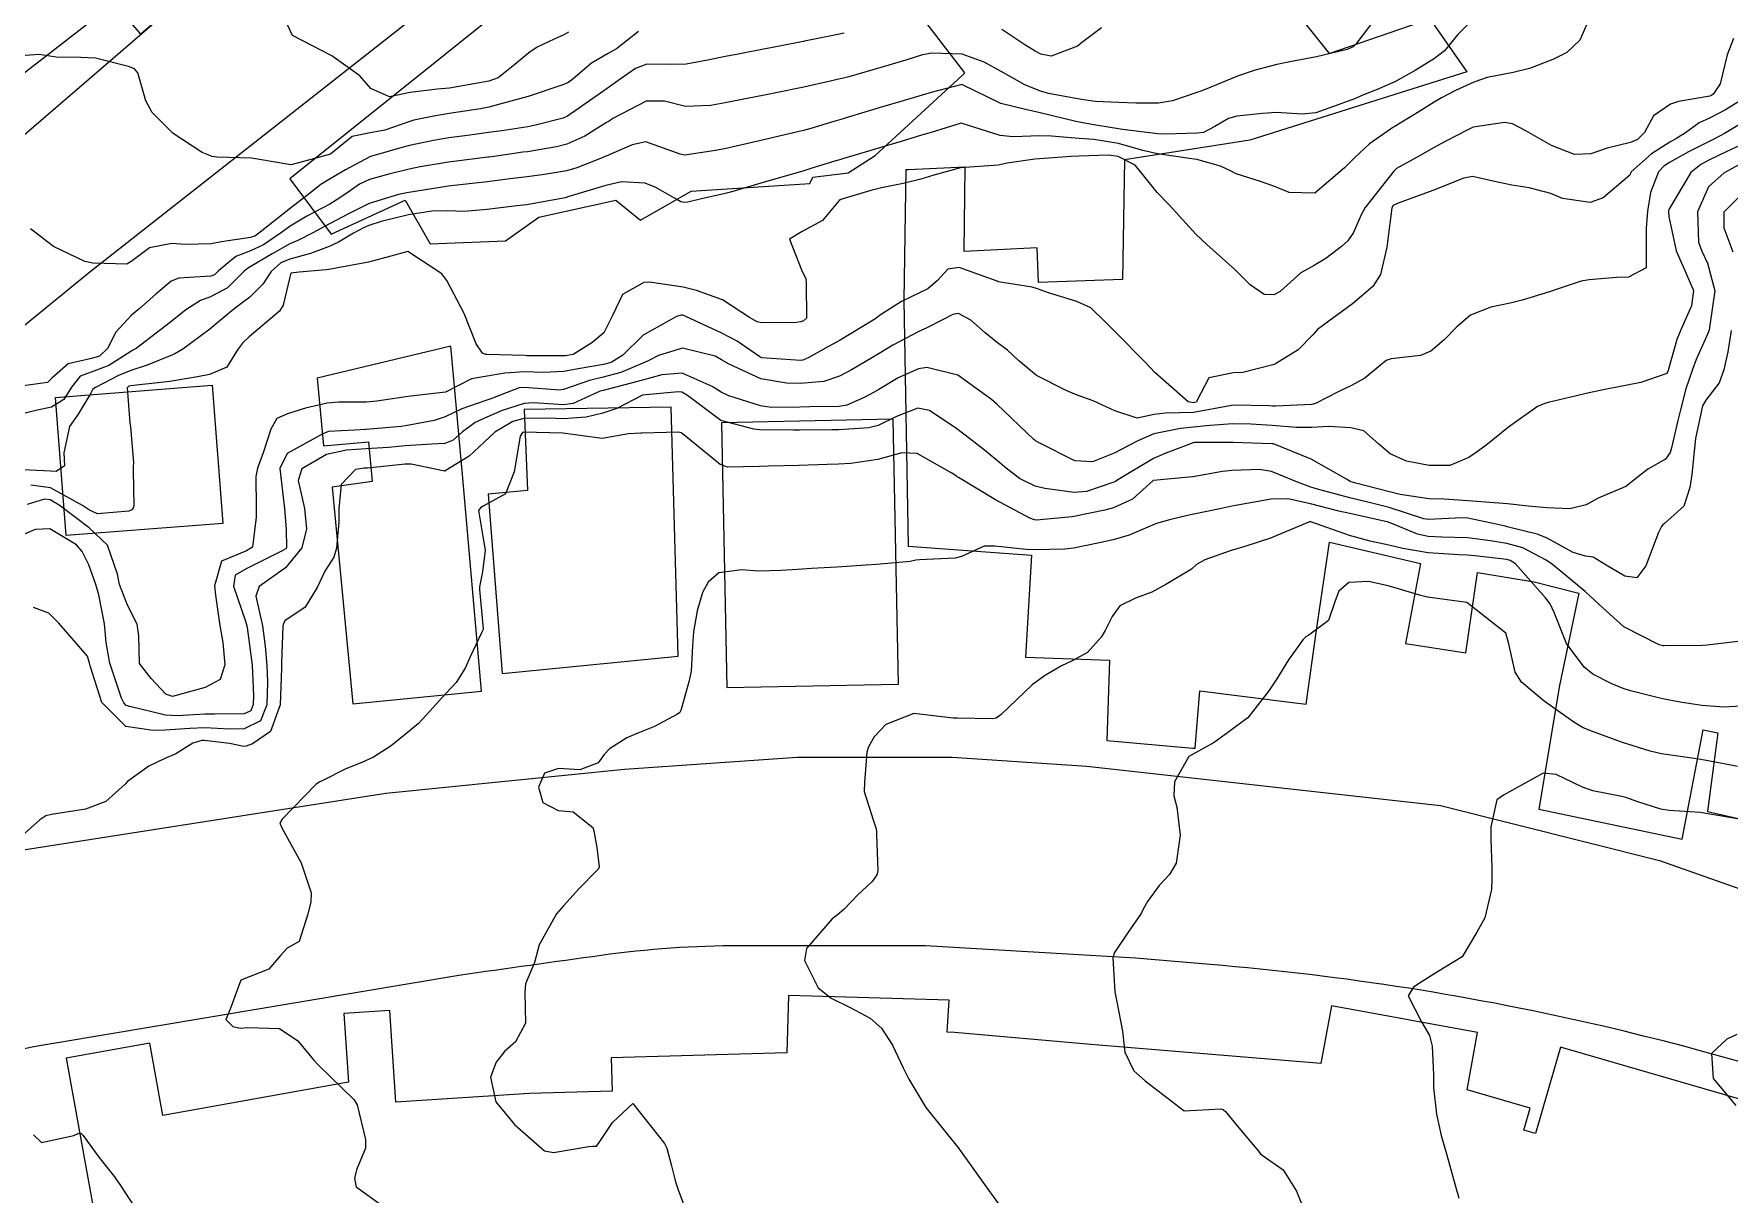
# Model space of a CAD drawing. Header units: metres. Extents: x 318500 to 325275, y 7408834 to 7428799.
# Drawn here: x 320454.7 to 320540.8, y 7409847.5 to 7409906.5 of the extents above; entities that cross this region are included whole.
import ezdxf

# ---------------------------------------------------------------- set-up
doc = ezdxf.new("R2010")
doc.units = ezdxf.units.M
doc.header["$MEASUREMENT"] = 0
for name, color, linetype in [('Curvas de Nivel 1m', 11, 'Continuous'), ('Curvas de Nivel 5m', 15, 'Continuous'), ('Edificações', 30, 'Continuous'), ('Vias Primárias', 230, 'Continuous')]:
    doc.layers.add(name, color=color, linetype=linetype)

msp = doc.modelspace()

# ---------------------------------------------------------------- linework, layer by layer
at = {"layer": 'Curvas de Nivel 1m', "flags": 128}
for points, elevation in [([(320527.885, 7409907.286), (320527.034, 7409906.441), (320526.358, 7409905.613), (320525.856, 7409905.22), (320524.866, 7409904.614), (320523.844, 7409904.038), (320522.934, 7409903.654), (320522.158, 7409903.343), (320521.833, 7409903.203), (320520.727, 7409902.786), (320519.821, 7409902.464), (320519.127, 7409902.4), (320517.821, 7409902.481), (320517.112, 7409902.44), (320515.818, 7409902.291), (320515.398, 7409902.174), (320514.69, 7409901.767), (320514.112, 7409901.469), (320513.805, 7409901.428), (320512.212, 7409901.388), (320511.804, 7409901.406), (320510.008, 7409901.626), (320509.807, 7409901.657), (320508.656, 7409901.847), (320507.812, 7409901.998), (320507.641, 7409902.033), (320505.819, 7409902.467), (320505.082, 7409902.63), (320503.826, 7409902.948), (320501.885, 7409903.894), (320501.839, 7409903.905), (320500.287, 7409903.501), (320499.831, 7409903.371), (320498.755, 7409903.047), (320497.822, 7409902.767), (320496.021, 7409902.225), (320495.811, 7409902.168), (320495.699, 7409902.133), (320495.343, 7409902.025), (320494.177, 7409901.664), (320493.803, 7409901.565), (320492.57, 7409901.287), (320491.795, 7409901.096), (320490.971, 7409900.904), (320489.788, 7409900.645), (320489.34, 7409900.551), (320487.783, 7409900.316), (320487.537, 7409900.37), (320485.793, 7409900.993), (320485.101, 7409900.85), (320483.781, 7409900.273), (320483.718, 7409900.244), (320483.579, 7409900.182), (320482.296, 7409899.671), (320481.77, 7409899.524), (320480.646, 7409899.338), (320479.765, 7409899.224), (320478.895, 7409899.111), (320477.761, 7409898.968), (320477.129, 7409898.896), (320475.757, 7409898.737), (320475.36, 7409898.682), (320473.752, 7409898.423), (320473.656, 7409898.406), (320473.233, 7409898.318), (320471.745, 7409897.859), (320470.735, 7409897.355), (320469.735, 7409896.837), (320468.878, 7409896.373), (320468.123, 7409895.985), (320467.721, 7409895.807), (320466.815, 7409895.302), (320465.703, 7409894.638), (320465.564, 7409894.56), (320465.396, 7409894.423), (320464.544, 7409893.575), (320463.68, 7409893.118), (320463.185, 7409892.94), (320462.436, 7409892.459), (320461.664, 7409891.834), (320459.913, 7409890.496), (320459.741, 7409890.406), (320459.648, 7409890.353), (320458.52, 7409889.628), (320457.632, 7409889.292), (320457.063, 7409889.094), (320456.623, 7409888.535), (320456.244, 7409887.907), (320455.605, 7409887.522), (320454.823, 7409887.34), (320453.597, 7409887.048)], 756), ([(320522.609, 7409906.93), (320521.864, 7409905.956), (320521.72, 7409905.815), (320521.415, 7409905.677), (320519.856, 7409905.314), (320518.505, 7409905.062), (320517.852, 7409904.928), (320516.746, 7409904.634), (320515.846, 7409904.335), (320514.485, 7409903.77), (320514.03, 7409903.584), (320513.836, 7409903.511), (320512.538, 7409903.085), (320511.827, 7409902.966), (320510.686, 7409902.958), (320509.827, 7409902.989), (320508.626, 7409903.05), (320507.829, 7409903.154), (320506.253, 7409903.457), (320505.835, 7409903.566), (320505.041, 7409903.892), (320504.27, 7409904.329), (320503.847, 7409904.569), (320502.975, 7409905.047), (320501.855, 7409905.445), (320500.315, 7409905.496), (320499.854, 7409905.407), (320499.048, 7409905.168), (320497.848, 7409904.807), (320496.114, 7409904.295), (320495.833, 7409904.225), (320495.666, 7409904.188), (320494.942, 7409904.029), (320494.038, 7409903.828), (320493.827, 7409903.777), (320493.478, 7409903.697), (320491.823, 7409903.372), (320490.937, 7409903.199), (320489.819, 7409902.983), (320489.087, 7409902.838), (320487.817, 7409902.79), (320486.751, 7409903.067), (320485.819, 7409903.062), (320484.119, 7409902.175), (320483.934, 7409902.053), (320483.807, 7409901.971), (320482.697, 7409901.29), (320481.79, 7409900.879), (320481.256, 7409900.74), (320479.784, 7409900.495), (320479.553, 7409900.464), (320478.089, 7409900.255), (320477.823, 7409900.216), (320477.779, 7409900.213), (320476.051, 7409900.003), (320475.775, 7409899.964), (320474.344, 7409899.729), (320473.769, 7409899.606), (320472.737, 7409899.353), (320471.761, 7409899.09), (320471.252, 7409898.851), (320470.56, 7409898.352), (320470.078, 7409898.025), (320469.745, 7409897.837), (320468.573, 7409897.213), (320467.733, 7409896.703), (320467.295, 7409896.397), (320466.374, 7409895.757), (320465.715, 7409895.452), (320464.969, 7409895.17), (320464.089, 7409894.436), (320463.895, 7409894.24), (320463.696, 7409894.164), (320462.086, 7409894.073), (320461.692, 7409893.926), (320460.903, 7409893.26), (320460.039, 7409892.494), (320459.667, 7409892.192), (320458.86, 7409891.306), (320458.465, 7409890.512), (320458.058, 7409890.102), (320457.642, 7409889.982), (320456.455, 7409889.721), (320455.627, 7409888.997), (320455.41, 7409888.766), (320453.937, 7409888.575)], 757), ([(320485.421, 7409906.602), (320484.863, 7409906.165), (320484.3, 7409905.727), (320483.849, 7409905.462), (320483.039, 7409904.991), (320482.11, 7409904.197), (320481.957, 7409904.07), (320481.828, 7409903.995), (320481.476, 7409903.855), (320479.821, 7409903.3), (320478.507, 7409902.939), (320477.815, 7409902.755), (320477.407, 7409902.671), (320475.812, 7409902.43), (320475.034, 7409902.292), (320474.018, 7409902.095), (320473.806, 7409902.034), (320472.545, 7409901.582), (320471.797, 7409901.445), (320470.875, 7409901.268), (320469.78, 7409900.36), (320468.216, 7409899.941), (320467.772, 7409899.829), (320466.081, 7409900.11), (320465.776, 7409900.173), (320464.002, 7409900.213), (320463.777, 7409900.25), (320463.261, 7409900.448), (320461.794, 7409901.42), (320460.728, 7409902.486), (320460.407, 7409903.082), (320459.995, 7409904.498), (320459.833, 7409904.696), (320459.519, 7409904.819), (320457.841, 7409905.237), (320457.101, 7409905.271), (320455.841, 7409905.299), (320454.982, 7409905.424), (320453.841, 7409905.345)], 759), ([(320495.867, 7409906.517), (320495.46, 7409906.43), (320493.861, 7409906.111), (320493.802, 7409906.099), (320493.526, 7409906.045), (320492.145, 7409905.776), (320491.855, 7409905.715), (320490.492, 7409905.449), (320489.848, 7409905.323), (320488.836, 7409905.119), (320487.842, 7409904.942), (320487.043, 7409904.931), (320485.842, 7409904.942), (320485.274, 7409904.723), (320484.491, 7409904.17), (320483.825, 7409903.7), (320482.938, 7409903.069), (320481.811, 7409902.3), (320481.594, 7409902.203), (320480.192, 7409901.837), (320479.803, 7409901.76), (320478.489, 7409901.56), (320477.798, 7409901.462), (320476.743, 7409901.324), (320475.794, 7409901.191), (320475.021, 7409901.062), (320473.787, 7409900.81), (320473.398, 7409900.704), (320472.125, 7409900.335), (320471.859, 7409900.259), (320471.778, 7409900.231), (320470.548, 7409899.572), (320469.761, 7409899.123), (320469.29, 7409898.834), (320468.711, 7409898.376), (320467.742, 7409897.626), (320466.211, 7409896.413), (320465.936, 7409896.208), (320465.726, 7409896.133), (320464.24, 7409895.917), (320463.721, 7409895.811), (320462.393, 7409895.787), (320461.721, 7409895.839), (320460.585, 7409895.618), (320459.707, 7409894.952), (320459.432, 7409894.774), (320457.705, 7409894.839), (320457.313, 7409894.919), (320455.717, 7409895.677), (320454.539, 7409896.568)], 758), ([(320541.041, 7409906.243), (320540.709, 7409905.417), (320540.369, 7409903.946), (320540.015, 7409903.427), (320539.919, 7409903.349), (320539.838, 7409903.32), (320538.247, 7409903.04), (320537.832, 7409902.906), (320536.983, 7409902.308), (320536.512, 7409901.473), (320536.16, 7409901.121), (320535.802, 7409900.959), (320534.623, 7409900.672), (320533.793, 7409900.383), (320532.963, 7409900.352), (320531.799, 7409900.801), (320530.486, 7409901.553), (320529.815, 7409901.914), (320529.411, 7409901.971), (320527.812, 7409901.734), (320527.707, 7409901.697), (320527.506, 7409901.595), (320526.398, 7409901.014), (320525.796, 7409900.684), (320525.124, 7409900.293), (320523.926, 7409899.639), (320523.779, 7409899.512), (320522.333, 7409897.661), (320522.133, 7409897.286), (320521.741, 7409896.383), (320521.447, 7409895.962), (320521.13, 7409895.679), (320520.339, 7409895.072), (320519.715, 7409894.693), (320519.072, 7409894.344), (320518.372, 7409893.713), (320518.017, 7409893.397), (320517.695, 7409893.226), (320517.206, 7409893.238), (320516.492, 7409893.738), (320515.711, 7409894.503), (320514.295, 7409895.772), (320513.738, 7409896.297), (320512.382, 7409897.794), (320511.766, 7409898.422), (320511.155, 7409899.191), (320510.642, 7409899.817), (320509.786, 7409900.246), (320509.301, 7409900.324), (320507.786, 7409900.269), (320507.396, 7409900.254), (320505.784, 7409900.134), (320505.558, 7409900.109), (320504.148, 7409899.904), (320503.779, 7409899.829), (320503.686, 7409899.818), (320501.777, 7409899.672), (320500.428, 7409899.299), (320499.767, 7409899.099), (320498.859, 7409898.878), (320497.76, 7409898.654), (320497.232, 7409898.524), (320495.751, 7409898.083), (320495.705, 7409898.066), (320495.614, 7409898.021), (320494.773, 7409896.997), (320493.734, 7409896.441), (320493.092, 7409896.05), (320493.707, 7409894.485), (320493.924, 7409894.038), (320493.935, 7409893.799), (320493.964, 7409892.037), (320493.812, 7409891.895), (320493.668, 7409891.846), (320493.449, 7409891.824), (320491.667, 7409891.802), (320491.454, 7409891.86), (320491.061, 7409892.079), (320489.683, 7409892.964), (320488.364, 7409893.439), (320487.692, 7409893.606), (320485.977, 7409893.864), (320485.695, 7409893.843), (320484.613, 7409893.239), (320484.109, 7409892.173), (320483.661, 7409891.285), (320483.05, 7409890.792), (320482.099, 7409890.196), (320481.722, 7409890.127), (320481.649, 7409890.118), (320479.75, 7409890.127), (320479.649, 7409890.134), (320477.714, 7409890.194), (320477.649, 7409890.2), (320477.495, 7409890.262), (320477.188, 7409890.732), (320476.563, 7409892.271), (320475.695, 7409893.948), (320475.444, 7409894.284), (320473.717, 7409895.418), (320472.848, 7409895.188), (320471.708, 7409894.891), (320471.25, 7409894.802), (320469.702, 7409894.515), (320469.566, 7409894.498), (320468.184, 7409894.383), (320467.769, 7409894.319), (320467.695, 7409894.045), (320467.37, 7409892.699), (320467.19, 7409892.397), (320465.657, 7409891.091), (320465.31, 7409890.767), (320465.064, 7409890.426), (320464.514, 7409889.554), (320463.631, 7409889.179), (320463.026, 7409889.052), (320461.625, 7409888.818), (320461.318, 7409888.781), (320459.622, 7409888.609), (320459.541, 7409888.581), (320459.462, 7409888.502), (320459.593, 7409886.729), (320459.623, 7409886.5), (320459.781, 7409884.706), (320459.766, 7409884.497), (320459.757, 7409884.308), (320459.796, 7409882.496), (320459.72, 7409882.315), (320459.536, 7409882.237), (320457.953, 7409882.097), (320457.536, 7409882.284), (320457.189, 7409882.525), (320455.553, 7409883.417), (320454.564, 7409883.556)], 754), ([(320508.935, 7409906.784), (320507.862, 7409905.981), (320507.802, 7409905.92), (320507.723, 7409905.861), (320506.385, 7409905.345), (320505.856, 7409905.454), (320505.57, 7409905.597), (320505.099, 7409905.891), (320503.872, 7409906.704)], 758), ([(320541.839, 7409903.36), (320540.634, 7409902.612), (320539.822, 7409902.204), (320539.298, 7409901.957), (320538.597, 7409901.448), (320538.117, 7409901.144), (320537.803, 7409900.978), (320536.87, 7409900.393), (320535.845, 7409899.479), (320535.82, 7409899.439), (320535.778, 7409899.298), (320534.411, 7409898.145), (320533.764, 7409897.919), (320532.36, 7409898.125), (320531.768, 7409898.364), (320530.665, 7409898.658), (320529.772, 7409898.792), (320529.129, 7409898.925), (320527.776, 7409899.232), (320527.335, 7409899.156), (320525.769, 7409898.525), (320523.999, 7409897.875), (320523.761, 7409897.753), (320523.693, 7409897.641), (320523.47, 7409895.908), (320523.434, 7409895.644), (320523.104, 7409894.254), (320522.724, 7409893.655), (320521.691, 7409892.761), (320520.234, 7409891.692), (320519.916, 7409891.457), (320519.672, 7409891.199), (320518.931, 7409890.437), (320517.782, 7409889.719), (320517.688, 7409889.681), (320517.649, 7409889.671), (320516.114, 7409889.272), (320515.643, 7409889.255), (320514.392, 7409889.016), (320513.74, 7409887.778), (320513.62, 7409887.744), (320513.335, 7409887.783), (320511.642, 7409889.28), (320511.152, 7409889.807), (320509.672, 7409891.306), (320509.148, 7409891.838), (320508.399, 7409892.561), (320507.69, 7409892.878), (320506.248, 7409893.321), (320505.696, 7409893.527), (320505.417, 7409893.605), (320503.7, 7409893.889), (320503.636, 7409893.911), (320501.71, 7409894.62), (320501.135, 7409894.519), (320500.613, 7409893.951), (320500.118, 7409893.531), (320499.69, 7409893.323), (320498.776, 7409892.881), (320497.673, 7409892.171), (320497.57, 7409892.093), (320497.426, 7409891.994), (320495.659, 7409890.92), (320495.08, 7409890.601), (320494.068, 7409890.036), (320493.778, 7409889.909), (320493.648, 7409889.893), (320491.689, 7409890.029), (320491.65, 7409890.038), (320491.592, 7409890.071), (320490.44, 7409890.87), (320489.662, 7409891.272), (320487.822, 7409892.118), (320487.671, 7409892.187), (320487.598, 7409892.195), (320487.353, 7409892.125), (320485.66, 7409891.173), (320484.621, 7409890.165), (320484.036, 7409889.782), (320483.642, 7409889.678), (320482.36, 7409889.472), (320481.637, 7409889.335), (320480.58, 7409889.271), (320479.636, 7409889.318), (320478.63, 7409889.25), (320477.632, 7409889.076), (320476.94, 7409888.957), (320475.62, 7409888.28), (320473.855, 7409888.068), (320473.616, 7409888.036), (320472.129, 7409887.816), (320471.612, 7409887.778), (320470.2, 7409887.765), (320469.61, 7409887.72), (320468.516, 7409887.467), (320467.602, 7409887.185), (320467.058, 7409886.938), (320466.75, 7409886.403), (320466.37, 7409885.2), (320466.071, 7409884.412), (320465.989, 7409883.988), (320466.004, 7409882.413), (320466.008, 7409881.937), (320465.822, 7409880.415), (320465.508, 7409880.219), (320464.243, 7409879.692), (320463.896, 7409878.436), (320463.942, 7409877.976), (320464.169, 7409876.433), (320464.315, 7409875.563), (320464.411, 7409874.43), (320464.17, 7409873.686), (320463.418, 7409873.277), (320461.764, 7409872.815), (320461.415, 7409872.939), (320460.674, 7409873.733), (320460.087, 7409874.49), (320460.044, 7409875.898), (320459.971, 7409876.492), (320459.474, 7409877.459), (320459.067, 7409878.504), (320458.957, 7409879.043), (320458.457, 7409880.511), (320457.523, 7409881.39), (320456.002, 7409882.543), (320455.544, 7409882.81), (320455.254, 7409882.845), (320454.374, 7409882.567)], 753), ([(320541.347, 7409901.878), (320540.577, 7409901.418), (320540.079, 7409901.153), (320539.804, 7409901.017), (320538.757, 7409900.484), (320537.787, 7409899.947), (320537.494, 7409899.753), (320537.234, 7409899.465), (320536.819, 7409898.42), (320536.672, 7409897.471), (320536.608, 7409896.61), (320536.603, 7409895.471), (320536.6, 7409894.588), (320535.71, 7409894.117), (320535.098, 7409894.1), (320533.707, 7409893.992), (320533.297, 7409893.925), (320532.133, 7409893.534), (320531.698, 7409893.377), (320530.297, 7409892.951), (320529.692, 7409892.801), (320528.711, 7409892.595), (320527.686, 7409892.194), (320526.986, 7409891.6), (320526.341, 7409890.939), (320525.661, 7409890.361), (320525.137, 7409890.147), (320523.655, 7409889.975), (320523.406, 7409889.891), (320523.109, 7409889.648), (320522.309, 7409888.991), (320521.634, 7409888.623), (320520.995, 7409888.314), (320519.804, 7409887.697), (320519.62, 7409887.661), (320517.77, 7409887.567), (320517.619, 7409887.573), (320517.479, 7409887.582), (320515.619, 7409887.618), (320515.459, 7409887.593), (320513.615, 7409887.25), (320512.193, 7409887.215), (320511.613, 7409887.142), (320510.757, 7409886.962), (320509.612, 7409887.324), (320508.524, 7409887.846), (320507.625, 7409888.169), (320507.137, 7409888.356), (320505.639, 7409889.132), (320504.722, 7409889.894), (320504.162, 7409890.407), (320503.659, 7409890.777), (320503.035, 7409891.29), (320502.308, 7409891.93), (320501.675, 7409892.271), (320501.387, 7409892.23), (320500.871, 7409891.948), (320500.076, 7409891.545), (320499.664, 7409891.364), (320498.34, 7409890.663), (320497.653, 7409890.25), (320497.228, 7409889.996), (320496.235, 7409889.417), (320495.636, 7409889.093), (320494.838, 7409888.822), (320493.63, 7409888.723), (320492.946, 7409888.734), (320491.633, 7409888.965), (320490.029, 7409889.709), (320489.647, 7409889.928), (320489.315, 7409890.103), (320487.654, 7409890.517), (320486.434, 7409890.138), (320485.916, 7409889.876), (320485.644, 7409889.755), (320484.524, 7409889.279), (320483.633, 7409889.034), (320482.939, 7409888.878), (320481.623, 7409888.416), (320481.437, 7409888.389), (320479.624, 7409888.522), (320479.362, 7409888.496), (320478.701, 7409888.244), (320477.932, 7409887.939), (320477.614, 7409887.836), (320476.446, 7409887.433), (320475.601, 7409887.029), (320475.055, 7409886.832), (320473.594, 7409886.566), (320473.373, 7409886.533), (320471.591, 7409886.382), (320471.551, 7409886.38), (320471.007, 7409886.346), (320469.673, 7409886.275), (320469.589, 7409886.256), (320469.396, 7409886.17), (320467.578, 7409885.157), (320467.206, 7409884.395), (320467.421, 7409882.512), (320467.443, 7409882.391), (320467.524, 7409881.302), (320467.546, 7409880.389), (320467.509, 7409880.326), (320467.328, 7409880.212), (320465.499, 7409879.311), (320464.943, 7409878.978), (320464.86, 7409878.426), (320465.463, 7409876.643), (320465.538, 7409876.419), (320465.557, 7409876.32), (320465.802, 7409874.414), (320465.872, 7409872.871), (320465.854, 7409872.413), (320465.73, 7409872.09), (320465.403, 7409871.947), (320463.914, 7409871.923), (320463.402, 7409871.924), (320462.019, 7409871.843), (320461.401, 7409871.87), (320459.597, 7409872.308), (320459.408, 7409872.37), (320459.279, 7409872.501), (320459.175, 7409872.739), (320458.58, 7409874.509), (320458.387, 7409875.569), (320458.312, 7409876.511), (320458.008, 7409877.989), (320457.856, 7409878.516), (320457.5, 7409879.507), (320457.172, 7409880.19), (320456.883, 7409880.529), (320455.522, 7409881.34), (320454.783, 7409881.299), (320453.513, 7409880.77)], 752), ([(320541.804, 7409901.008), (320540.708, 7409900.505), (320539.789, 7409900.06), (320539.375, 7409899.847), (320538.878, 7409899.444), (320537.761, 7409897.56), (320537.734, 7409897.487), (320537.73, 7409897.46), (320537.756, 7409897.199), (320538.119, 7409895.454), (320538.446, 7409894.722), (320539.006, 7409893.44), (320538.912, 7409892.661), (320538.355, 7409891.45), (320538.165, 7409890.96), (320537.731, 7409889.449), (320537.716, 7409889.383), (320537.647, 7409889.227), (320536.333, 7409888.776), (320535.637, 7409888.63), (320534.677, 7409888.452), (320533.631, 7409888.226), (320533.058, 7409888.089), (320531.623, 7409887.758), (320531.452, 7409887.712), (320531.084, 7409887.545), (320529.609, 7409886.498), (320528.455, 7409885.577), (320527.963, 7409885.215), (320527.59, 7409884.955), (320526.63, 7409884.559), (320525.584, 7409884.549), (320524.436, 7409884.778), (320523.593, 7409885.147), (320523.004, 7409885.649), (320522.269, 7409886.323), (320521.608, 7409886.462), (320520.462, 7409886.54), (320519.608, 7409886.493), (320518.837, 7409886.478), (320517.609, 7409886.593), (320516.529, 7409886.656), (320515.609, 7409886.672), (320514.434, 7409886.593), (320513.607, 7409886.498), (320512.955, 7409886.438), (320511.604, 7409886.156), (320510.788, 7409885.812), (320509.583, 7409885.173), (320508.477, 7409884.744), (320507.579, 7409884.787), (320505.766, 7409885.7), (320505.589, 7409885.807), (320505.546, 7409885.837), (320505.499, 7409885.881), (320503.616, 7409887.663), (320503.358, 7409887.914), (320501.638, 7409889.137), (320500.072, 7409889.528), (320499.643, 7409889.461), (320498.608, 7409889.003), (320497.626, 7409888.415), (320497.36, 7409888.258), (320496.879, 7409888.001), (320496.008, 7409887.62), (320495.613, 7409887.556), (320494.118, 7409887.53), (320493.612, 7409887.524), (320492.166, 7409887.508), (320491.613, 7409887.578), (320490.021, 7409888.094), (320489.623, 7409888.274), (320489.164, 7409888.568), (320487.637, 7409889.244), (320486.614, 7409889.156), (320485.631, 7409888.889), (320485.055, 7409888.733), (320483.623, 7409888.372), (320483.472, 7409888.332), (320483.133, 7409888.185), (320482.103, 7409887.705), (320481.612, 7409887.643), (320480.1, 7409887.736), (320479.612, 7409887.698), (320478.504, 7409887.349), (320477.601, 7409886.967), (320477.122, 7409886.74), (320476.48, 7409886.271), (320476.014, 7409885.848), (320475.584, 7409885.67), (320474.932, 7409885.638), (320473.582, 7409885.547), (320472.727, 7409885.468), (320471.581, 7409885.395), (320470.594, 7409885.336), (320469.578, 7409885.111), (320468.333, 7409884.379), (320468.146, 7409883.796), (320468.46, 7409882.376), (320468.558, 7409881.341), (320468.334, 7409880.378), (320467.5, 7409879.356), (320466.157, 7409878.41), (320465.982, 7409877.913), (320466.331, 7409876.407), (320466.471, 7409875.378), (320466.545, 7409874.403), (320466.585, 7409873.566), (320466.541, 7409872.403), (320466.224, 7409871.581), (320465.391, 7409871.182), (320464.656, 7409871.163), (320463.392, 7409871.235), (320462.641, 7409871.201), (320461.39, 7409871.113), (320460.777, 7409871.091), (320459.392, 7409871.302), (320458.164, 7409872.512), (320457.569, 7409874.378), (320457.541, 7409874.519), (320457.435, 7409874.863), (320455.976, 7409876.542), (320455.468, 7409877.05), (320454.694, 7409877.339)], 751), ([(320541.772, 7409898.637), (320540.545, 7409897.418), (320540.542, 7409896.624), (320540.996, 7409895.411)], 749), ([(320540.925, 7409891.411), (320540.745, 7409890.333), (320540.539, 7409889.417), (320540.302, 7409888.759), (320539.627, 7409887.875), (320539.472, 7409887.582), (320539.428, 7409887.432), (320539.116, 7409885.924), (320539.052, 7409885.435), (320538.922, 7409884.095), (320538.822, 7409883.437), (320538.512, 7409882.485), (320537.542, 7409881.602), (320537.455, 7409881.538), (320537.389, 7409881.452), (320537.232, 7409881.15), (320536.58, 7409879.464), (320536.131, 7409878.851), (320535.512, 7409878.941), (320534.568, 7409879.494), (320533.91, 7409879.891), (320533.524, 7409879.956), (320532.903, 7409880.139), (320531.533, 7409880.878), (320531.071, 7409881.072), (320529.539, 7409881.446), (320529.443, 7409881.466), (320528.979, 7409881.568), (320527.544, 7409881.876), (320527.239, 7409881.898), (320525.543, 7409881.816), (320525.306, 7409881.851), (320523.552, 7409882.414), (320522.531, 7409882.68), (320521.559, 7409882.917), (320519.904, 7409883.356), (320519.566, 7409883.455), (320518.898, 7409883.707), (320517.578, 7409884.25), (320516.956, 7409884.353), (320515.578, 7409884.294), (320515.086, 7409884.249), (320513.573, 7409883.983), (320513.397, 7409883.957), (320511.57, 7409883.8), (320510.519, 7409882.852), (320509.549, 7409882.402), (320509.103, 7409882.28), (320507.541, 7409881.959), (320507.453, 7409881.949), (320506.54, 7409881.87), (320505.639, 7409881.778), (320505.539, 7409881.788), (320505.296, 7409881.884), (320503.554, 7409882.813), (320501.669, 7409883.939), (320501.611, 7409883.98), (320501.571, 7409884.01), (320501.344, 7409884.171), (320499.582, 7409885.172), (320498.806, 7409885.195), (320497.579, 7409884.864), (320496.217, 7409884.651), (320495.576, 7409884.62), (320494.999, 7409884.603), (320493.575, 7409884.561), (320492.033, 7409884.521), (320491.574, 7409884.507), (320489.947, 7409884.468), (320489.575, 7409884.598), (320487.735, 7409886.119), (320487.591, 7409886.218), (320487.468, 7409886.245), (320485.591, 7409886.194), (320485.545, 7409886.196), (320484.92, 7409886.16), (320483.587, 7409885.929), (320481.59, 7409886.2), (320479.59, 7409886.255), (320479.569, 7409886.251), (320479.541, 7409886.231), (320479.407, 7409886.052), (320479.104, 7409884.237), (320478.675, 7409883.122), (320477.544, 7409882.495), (320477.404, 7409882.399), (320477.297, 7409882.262), (320477.52, 7409880.949), (320477.645, 7409880.258), (320477.499, 7409879.15), (320477.357, 7409878.395), (320477.349, 7409878.261), (320477.471, 7409876.993), (320477.54, 7409876.259), (320477.527, 7409876.191), (320477.457, 7409876.059), (320476.875, 7409874.829), (320476.617, 7409874.268), (320476.162, 7409873.534), (320475.414, 7409872.729), (320475.018, 7409872.286), (320474.244, 7409871.451), (320473.386, 7409870.739), (320473.15, 7409870.547), (320472.859, 7409870.318), (320471.966, 7409869.736), (320471.367, 7409869.471), (320470.556, 7409869.154), (320469.353, 7409868.545), (320469.233, 7409868.481), (320469.057, 7409868.364), (320467.332, 7409866.587), (320467.205, 7409866.392), (320467.326, 7409866.113), (320468.291, 7409864.375), (320468.8, 7409862.844), (320468.784, 7409862.367), (320468.613, 7409861.72), (320468.189, 7409860.376), (320467.587, 7409860.042), (320467.239, 7409859.67), (320466.654, 7409858.973), (320465.22, 7409858.41), (320464.678, 7409856.938), (320464.464, 7409856.421), (320464.826, 7409856.055), (320465.186, 7409855.982), (320465.58, 7409856.012), (320467.186, 7409855.966), (320468.131, 7409855.328), (320468.919, 7409854.364), (320469.166, 7409854.089), (320470.99, 7409852.332), (320471.136, 7409852.076), (320471.56, 7409850.326), (320471.552, 7409849.879), (320471.095, 7409848.786), (320471.002, 7409848.331), (320471.084, 7409847.918), (320472.468, 7409846.917)], 749), ([(320541.258, 7409875.608), (320539.699, 7409875.426), (320539.46, 7409875.411), (320537.516, 7409875.392), (320537.459, 7409875.397), (320537.417, 7409875.408), (320537.261, 7409875.453), (320535.473, 7409876.363), (320534.209, 7409877.499), (320533.5, 7409878.152), (320531.839, 7409879.527), (320531.522, 7409879.753), (320530.346, 7409880.365), (320529.53, 7409880.597), (320528.692, 7409880.733), (320527.533, 7409880.88), (320526.221, 7409880.915), (320525.533, 7409880.944), (320524.981, 7409881.065), (320523.598, 7409881.639), (320523.54, 7409881.662), (320523.513, 7409881.668), (320521.547, 7409882.11), (320520.988, 7409882.239), (320519.554, 7409882.614), (320518.411, 7409882.854), (320517.557, 7409882.845), (320516.607, 7409882.681), (320515.551, 7409882.49), (320514.95, 7409882.358), (320513.544, 7409882.068), (320513.308, 7409882.018), (320512.391, 7409881.791), (320511.731, 7409881.605), (320511.536, 7409881.528), (320510.337, 7409881.009), (320509.524, 7409880.78), (320508.758, 7409880.605), (320507.517, 7409880.36), (320507.075, 7409880.306), (320505.516, 7409880.268), (320505.108, 7409880.295), (320503.518, 7409880.455), (320502.975, 7409880.461), (320501.835, 7409879.935), (320501.509, 7409879.846), (320499.7, 7409879.766), (320499.508, 7409879.74), (320499.223, 7409879.68), (320497.505, 7409879.524), (320496.991, 7409879.484), (320495.504, 7409879.397), (320494.213, 7409879.323), (320493.502, 7409879.276), (320492.663, 7409879.214), (320491.501, 7409879.184), (320490.671, 7409879.251), (320489.5, 7409879.108), (320488.971, 7409878.629), (320488.67, 7409878.108), (320488.407, 7409877.179), (320488.224, 7409876.112), (320488.166, 7409875.396), (320488.095, 7409874.113), (320487.975, 7409873.564), (320487.573, 7409872.118), (320487.519, 7409872.009), (320487.407, 7409871.92), (320486.234, 7409871.301), (320485.392, 7409870.957), (320484.827, 7409870.72), (320483.959, 7409870.171), (320483.683, 7409869.868), (320483.369, 7409869.453), (320482.452, 7409869.101), (320481.364, 7409869.166), (320480.651, 7409868.92), (320480.339, 7409868.215), (320480.563, 7409867.433), (320481.338, 7409867.031), (320482.113, 7409866.968), (320483.102, 7409866.173), (320483.161, 7409866.006), (320483.315, 7409865.146), (320483.433, 7409864.169), (320483.394, 7409864.074), (320483.297, 7409863.974), (320482.405, 7409863.061), (320481.611, 7409862.195), (320481.266, 7409861.786), (320480.375, 7409860.213), (320480.141, 7409859.312), (320479.686, 7409858.223), (320479.657, 7409857.78), (320479.685, 7409856.223), (320479.181, 7409855.289), (320478.623, 7409854.788), (320478.198, 7409854.24), (320477.914, 7409853.487), (320478.175, 7409852.24), (320479.123, 7409851.085), (320480.106, 7409850.215), (320480.647, 7409849.748), (320481.105, 7409849.66), (320482.899, 7409849.964), (320483.108, 7409849.974), (320483.287, 7409849.989), (320483.435, 7409850.167), (320484.104, 7409851.181), (320485.14, 7409852.15), (320486.748, 7409850.125), (320486.867, 7409849.883), (320487.099, 7409848.977), (320487.277, 7409848.302), (320487.329, 7409848.116), (320487.438, 7409847.761), (320488.062, 7409846.105)], 748), ([(320541.424, 7409872.333), (320540.549, 7409872.288), (320539.424, 7409872.372), (320538.337, 7409872.53), (320537.429, 7409872.706), (320535.8, 7409873.109), (320535.436, 7409873.226), (320534.833, 7409873.489), (320533.899, 7409873.958), (320533.448, 7409874.305), (320532.558, 7409875.519), (320531.927, 7409877.082), (320531.723, 7409877.528), (320531.494, 7409877.828), (320529.965, 7409879.553), (320529.698, 7409879.734), (320529.522, 7409879.782), (320527.903, 7409879.964), (320527.524, 7409880.002), (320527.095, 7409880.024), (320525.525, 7409880.125), (320524.245, 7409880.347), (320523.529, 7409880.513), (320522.581, 7409880.705), (320521.533, 7409880.991), (320519.575, 7409881.69), (320519.54, 7409881.698), (320519.5, 7409881.691), (320517.531, 7409880.868), (320516.223, 7409880.435), (320515.525, 7409880.238), (320514.187, 7409879.77), (320513.772, 7409879.52), (320513.513, 7409879.293), (320512.21, 7409878.502), (320511.493, 7409878.124), (320510.662, 7409877.812), (320509.878, 7409877.43), (320509.476, 7409876.893), (320509.124, 7409876.176), (320508.928, 7409875.835), (320508.235, 7409875.056), (320507.442, 7409874.632), (320506.913, 7409874.382), (320506.044, 7409873.871), (320505.425, 7409873.409), (320503.837, 7409871.904), (320503.587, 7409871.728), (320503.407, 7409871.686), (320501.62, 7409871.715), (320501.407, 7409871.722), (320499.41, 7409871.96), (320497.982, 7409871.4), (320497.392, 7409870.776), (320497.104, 7409870.273), (320497.013, 7409869.994), (320496.904, 7409868.448), (320496.894, 7409867.995), (320497.336, 7409866.554), (320497.486, 7409866.143), (320497.506, 7409865.987), (320497.506, 7409865.808), (320497.582, 7409863.986), (320497.527, 7409863.757), (320497.292, 7409863.426), (320496.549, 7409862.729), (320495.859, 7409862.004), (320495.536, 7409861.739), (320495.265, 7409861.53), (320493.957, 7409860.029), (320493.856, 7409859.415), (320494.553, 7409858.02), (320495.212, 7409857.498), (320496.177, 7409857.029), (320497.197, 7409856.482), (320497.773, 7409855.981), (320498.317, 7409855.109), (320498.874, 7409853.964), (320499.161, 7409853.377), (320500.021, 7409851.947), (320501.12, 7409850.574), (320501.648, 7409849.925), (320503.09, 7409847.91), (320504.552, 7409845.888)], 747), ([(320541.242, 7409869.266), (320540.467, 7409869.414), (320539.383, 7409869.615), (320539.165, 7409869.65), (320537.387, 7409869.908), (320536.806, 7409870.041), (320535.395, 7409870.491), (320533.869, 7409871.037), (320533.406, 7409871.238), (320532.929, 7409871.515), (320531.426, 7409872.587), (320530.279, 7409873.547), (320529.956, 7409874.063), (320529.615, 7409875.558), (320529.467, 7409876.035), (320527.49, 7409877.59), (320525.494, 7409877.866), (320525.165, 7409877.944), (320523.502, 7409878.448), (320522.505, 7409878.655), (320521.504, 7409878.615), (320520.992, 7409878.18), (320520.812, 7409877.677), (320520.466, 7409876.69), (320519.464, 7409875.94), (320519.311, 7409875.844), (320519.158, 7409875.695), (320518.437, 7409874.692), (320517.85, 7409873.714), (320517.68, 7409873.473), (320517.431, 7409873.106), (320516.369, 7409871.736), (320515.817, 7409871.331), (320515.399, 7409871.029), (320514.662, 7409870.487), (320513.38, 7409869.77), (320512.653, 7409868.488), (320512.62, 7409867.781), (320512.772, 7409867.206), (320512.929, 7409865.776), (320512.736, 7409864.351), (320512.397, 7409863.784), (320511.868, 7409863.215), (320511.279, 7409862.409), (320511.064, 7409862.012), (320510.952, 7409861.805), (320510.29, 7409860.844), (320509.592, 7409859.825), (320509.522, 7409859.55), (320509.616, 7409857.824), (320509.718, 7409857.317), (320510.002, 7409855.818), (320510.125, 7409854.762), (320510.586, 7409853.809), (320511.162, 7409853.299), (320513.14, 7409851.77), (320515.015, 7409851.878), (320515.141, 7409851.83), (320515.233, 7409851.749), (320515.747, 7409851.124), (320516.919, 7409849.723), (320517.004, 7409849.617), (320517.108, 7409849.526), (320518.169, 7409848.772), (320518.84, 7409847.694), (320519.081, 7409847.103)], 746), ([(320541.203, 7409855.658), (320540.699, 7409855.408), (320539.917, 7409854.691), (320540.004, 7409853.417), (320541.15, 7409852.053)], 744)]:
    msp.add_lwpolyline(points, dxfattribs=dict(at, elevation=elevation))
at = {"layer": 'Curvas de Nivel 5m', "flags": 128}
for points, elevation in [([(320481.865, 7409906.562), (320481.636, 7409906.431), (320481.143, 7409906.211), (320480.278, 7409905.799), (320479.849, 7409905.522), (320479.152, 7409904.929), (320478.293, 7409904.253), (320477.828, 7409904.079), (320476.294, 7409903.807), (320475.824, 7409903.728), (320475.204, 7409903.669), (320473.822, 7409903.493), (320472.782, 7409903.288), (320471.824, 7409903.702), (320471.28, 7409904.345), (320469.845, 7409905.358), (320467.86, 7409906.39), (320466.914, 7409908.405)], 760), ([(320533.818, 7409907.511), (320533.238, 7409906.151), (320532.576, 7409905.529), (320531.856, 7409905.172), (320530.683, 7409904.72), (320529.85, 7409904.518), (320528.53, 7409904.263), (320527.844, 7409904.034), (320526.922, 7409903.604), (320526.213, 7409903.235), (320525.831, 7409903.018), (320524.976, 7409902.476), (320523.812, 7409901.76), (320523.736, 7409901.716), (320523.612, 7409901.643), (320522.559, 7409900.898), (320521.788, 7409900.175), (320521.53, 7409899.928), (320521.284, 7409899.677), (320519.767, 7409898.38), (320518.477, 7409898.422), (320517.77, 7409898.711), (320517.013, 7409898.972), (320515.776, 7409899.372), (320515.524, 7409899.5), (320514.99, 7409899.762), (320513.785, 7409900.094), (320513.416, 7409900.153), (320511.789, 7409900.385), (320511.046, 7409900.556), (320509.796, 7409900.904), (320508.543, 7409901.105), (320507.799, 7409901.156), (320506.397, 7409901.278), (320505.801, 7409901.301), (320504.452, 7409901.248), (320503.801, 7409901.312), (320501.81, 7409901.94), (320500.283, 7409901.475), (320499.8, 7409901.326), (320498.757, 7409901.014), (320497.791, 7409900.725), (320497.232, 7409900.555), (320495.782, 7409900.123), (320495.704, 7409900.097), (320495.455, 7409900.023), (320494.177, 7409899.633), (320493.772, 7409899.51), (320492.641, 7409899.183), (320491.763, 7409898.923), (320490.1, 7409898.44), (320489.754, 7409898.351), (320489.547, 7409898.308), (320488.688, 7409898.111), (320487.934, 7409897.933), (320487.748, 7409897.908), (320487.569, 7409897.943), (320487.261, 7409898.127), (320486.298, 7409898.682), (320485.761, 7409898.893), (320484.563, 7409898.969), (320483.759, 7409898.782), (320483.306, 7409898.635), (320481.838, 7409898.199), (320481.775, 7409898.175), (320481.75, 7409898.167), (320481.707, 7409898.158), (320479.746, 7409897.789), (320479.246, 7409897.738), (320477.743, 7409897.557), (320476.555, 7409897.458), (320475.742, 7409897.487), (320474.93, 7409897.48), (320473.74, 7409897.292), (320472.358, 7409896.952), (320471.734, 7409896.753), (320471.45, 7409896.626), (320470.955, 7409896.348), (320470.181, 7409895.897), (320469.72, 7409895.674), (320468.772, 7409895.317), (320467.71, 7409895.041), (320467.26, 7409894.844), (320466.775, 7409894.404), (320466.34, 7409893.761), (320465.68, 7409893.098), (320465.29, 7409892.81), (320464.785, 7409892.429), (320464.179, 7409891.92), (320463.66, 7409891.479), (320462.28, 7409890.461), (320461.882, 7409890.231), (320461.645, 7409890.122), (320460.468, 7409889.657), (320459.633, 7409889.386), (320459.015, 7409889.12), (320457.839, 7409888.518), (320457.708, 7409888.43), (320457.616, 7409888.236), (320456.968, 7409887.161), (320456.533, 7409886.536), (320456.235, 7409885.199), (320456.275, 7409884.539), (320455.857, 7409884.254), (320455.566, 7409884.273), (320453.795, 7409884.349)], 755), ([(320541.345, 7409899.848), (320540.567, 7409899.418), (320539.773, 7409898.704), (320539.202, 7409897.438), (320539.268, 7409895.906), (320539.422, 7409895.435), (320539.721, 7409894.825), (320540.091, 7409893.424), (320539.824, 7409891.57), (320539.794, 7409891.428), (320539.771, 7409891.336), (320539.675, 7409891.104), (320539.148, 7409889.947), (320538.953, 7409889.437), (320538.622, 7409888.453), (320538.357, 7409887.443), (320538.217, 7409886.841), (320537.895, 7409885.447), (320537.828, 7409885.216), (320537.591, 7409884.883), (320536.681, 7409884.366), (320535.57, 7409883.48), (320534.167, 7409882.895), (320533.556, 7409882.56), (320532.725, 7409882.346), (320531.553, 7409882.405), (320530.607, 7409882.491), (320529.556, 7409882.602), (320528.445, 7409882.689), (320527.558, 7409882.764), (320526.324, 7409882.837), (320525.559, 7409882.863), (320524.114, 7409883.08), (320523.564, 7409883.211), (320521.791, 7409883.667), (320521.571, 7409883.745), (320521.391, 7409883.854), (320519.588, 7409884.869), (320517.669, 7409885.649), (320517.599, 7409885.662), (320515.628, 7409885.721), (320515.6, 7409885.721), (320513.662, 7409885.716), (320513.599, 7409885.702), (320512.205, 7409885.18), (320511.587, 7409884.914), (320509.761, 7409883.827), (320509.649, 7409883.748), (320509.568, 7409883.71), (320508.173, 7409883.238), (320507.56, 7409883.181), (320506.058, 7409883.379), (320505.564, 7409883.499), (320504.778, 7409883.892), (320504.095, 7409884.422), (320503.579, 7409884.854), (320502.993, 7409885.328), (320502.236, 7409885.93), (320501.597, 7409886.419), (320500.209, 7409887.356), (320499.613, 7409887.463), (320498.536, 7409887.046), (320497.599, 7409886.582), (320497.129, 7409886.465), (320495.595, 7409886.374), (320495.247, 7409886.371), (320493.595, 7409886.345), (320493.295, 7409886.344), (320491.595, 7409886.374), (320491.276, 7409886.393), (320489.601, 7409886.846), (320487.905, 7409888.117), (320487.622, 7409888.284), (320487.45, 7409888.295), (320485.798, 7409888.147), (320485.637, 7409888.132), (320485.62, 7409888.124), (320484.321, 7409887.457), (320483.606, 7409887.216), (320482.775, 7409887.015), (320481.601, 7409886.929), (320480.85, 7409886.963), (320479.601, 7409886.938), (320479.046, 7409886.791), (320478.131, 7409886.252), (320477.585, 7409885.739), (320476.824, 7409885.021), (320475.612, 7409884.28), (320475.585, 7409884.264), (320475.57, 7409884.26), (320475.499, 7409884.281), (320473.887, 7409884.62), (320473.573, 7409884.627), (320471.658, 7409884.426), (320471.571, 7409884.416), (320471.497, 7409884.414), (320471.044, 7409884.345), (320470.322, 7409883.589), (320470.213, 7409882.353), (320470.209, 7409881.674), (320470.091, 7409880.354), (320469.958, 7409879.903), (320469.498, 7409879.182), (320469.107, 7409878.366), (320468.495, 7409877.355), (320467.464, 7409876.673), (320467.37, 7409876.482), (320467.361, 7409876.391), (320467.286, 7409874.538), (320467.288, 7409874.392), (320467.297, 7409874.26), (320467.226, 7409872.393), (320466.741, 7409871.049), (320465.813, 7409870.414), (320465.501, 7409870.295), (320465.378, 7409870.281), (320464.647, 7409870.427), (320463.382, 7409870.586), (320463.242, 7409870.582), (320462.783, 7409870.449), (320461.926, 7409869.908), (320461.368, 7409869.67), (320460.555, 7409869.289), (320459.477, 7409868.498), (320459.349, 7409868.374), (320458.367, 7409867.483), (320457.336, 7409867.094), (320455.61, 7409866.823), (320455.332, 7409866.755), (320455.014, 7409866.555), (320453.307, 7409865.033)], 750), ([(320541.348, 7409866.583), (320539.936, 7409866.836), (320539.352, 7409866.921), (320537.764, 7409867.036), (320537.355, 7409867.097), (320536.181, 7409867.468), (320535.569, 7409867.684), (320535.363, 7409867.738), (320533.892, 7409868.028), (320533.367, 7409868.224), (320532.031, 7409868.866), (320531.374, 7409868.926), (320529.959, 7409868.144), (320529.362, 7409867.808), (320529.025, 7409867.565), (320528.716, 7409866.193), (320528.712, 7409865.569), (320528.758, 7409864.118), (320528.767, 7409863.568), (320528.744, 7409863.018), (320528.409, 7409861.573), (320528.002, 7409860.846), (320527.25, 7409859.59), (320526.01, 7409858.831), (320525.231, 7409858.352), (320524.787, 7409858.056), (320524.522, 7409857.62), (320525.2, 7409856.293), (320525.596, 7409855.606), (320525.731, 7409855.058), (320525.794, 7409853.604), (320525.799, 7409852.965), (320525.946, 7409851.602), (320526.197, 7409850.527), (320526.459, 7409849.597), (320526.992, 7409847.69), (320527.018, 7409847.591), (320527.086, 7409847.342)], 745), ([(320454.698, 7409850.554), (320455.106, 7409850.161), (320456.754, 7409850.525), (320456.992, 7409850.641), (320457.111, 7409850.619), (320457.219, 7409850.518), (320458.021, 7409849.428), (320458.762, 7409848.495), (320459.083, 7409848.029), (320460.103, 7409846.48)], 750)]:
    msp.add_lwpolyline(points, dxfattribs=dict(at, elevation=elevation))
at = {"layer": 'Edificações'}
for points in [[(320491.306, 7409918.009), (320467.713, 7409899.119), (320469.822, 7409896.308), (320473.572, 7409898.026), (320474.84, 7409895.814), (320478.667, 7409895.967), (320480.369, 7409897.167), (320484.275, 7409898.026), (320485.525, 7409897.011), (320488.103, 7409898.494), (320494.119, 7409898.884), (320494.275, 7409899.197), (320496.081, 7409899.416), (320497.452, 7409900.295), (320501.867, 7409904.367), (320501.867, 7409904.367), (320502.005, 7409904.494), (320498.886, 7409908.561)], [(320515.047, 7409912.327), (320520.499, 7409905.49), (320525.611, 7409907.244), (320527.489, 7409904.544), (320516.466, 7409901.087), (320510.116, 7409900.085), (320510.001, 7409893.994), (320505.732, 7409893.847), (320505.671, 7409895.616), (320501.966, 7409895.43), (320502.015, 7409899.704), (320499.113, 7409899.569), (320499.003, 7409899.575), (320498.896, 7409892.946), (320499.126, 7409880.452), (320505.377, 7409879.995), (320505.072, 7409874.815), (320509.34, 7409874.662), (320509.204, 7409870.583), (320513.575, 7409870.197), (320513.692, 7409870.192), (320513.94, 7409873.101), (320518.647, 7409872.525), (320519.333, 7409872.43), (320519.854, 7409876.187), (320520.528, 7409880.658), (320525.147, 7409879.584), (320524.386, 7409875.519), (320527.449, 7409875.041), (320528.028, 7409879.113), (320530.908, 7409878.641), (320533.19, 7409878.066), (320532.195, 7409873.377), (320531.147, 7409867.092), (320538.433, 7409865.568), (320539.496, 7409871.122), (320540.236, 7409870.98), (320539.827, 7409867.764), (320539.726, 7409866.972), (320547.189, 7409865.295)], [(320465.679, 7409911.248), (320460.152, 7409906.466), (320458.817, 7409908.037), (320450.805, 7409901.847), (320448.942, 7409904.258), (320441.342, 7409898.242), (320443.994, 7409893.672), (320436.043, 7409886.991), (320436.043, 7409886.991), (320434.936, 7409888.308), (320432.552, 7409886.306), (320433.508, 7409885.168), (320427.374, 7409880.014), (320426.395, 7409881.18), (320418.775, 7409875.65), (320420.092, 7409874.245), (320415.296, 7409870.437), (320415.296, 7409870.437), (320414.856, 7409870.088), (320411.679, 7409874.764), (320410.397, 7409873.746), (320408.429, 7409872.184), (320405.208, 7409878.638)], [(320543.979, 7409851.605), (320532.247, 7409855.007), (320530.976, 7409850.623), (320530.382, 7409850.795), (320530.705, 7409851.911), (320527.504, 7409852.839), (320528.032, 7409855.752), (320520.627, 7409857.101), (320520.083, 7409854.184), (320520.083, 7409854.184), (320508.396, 7409855.147), (320501.475, 7409855.753), (320501.103, 7409855.775), (320501.202, 7409857.392), (320493.035, 7409857.632), (320492.95, 7409854.721), (320484.03, 7409854.46), (320484.079, 7409852.772), (320479.896, 7409852.65), (320473.102, 7409852.208), (320472.799, 7409856.866), (320470.467, 7409856.714), (320470.694, 7409853.234), (320461.267, 7409851.537), (320460.605, 7409855.217), (320456.361, 7409854.453), (320457.776, 7409846.59)]]:
    msp.add_lwpolyline(points, dxfattribs=at)
for points in [[(320470.916, 7409872.442), (320477.443, 7409873.087), (320476.488, 7409884.095), (320475.896, 7409890.617), (320469.105, 7409888.988), (320469.43, 7409885.56), (320471.714, 7409885.764), (320471.901, 7409883.738), (320469.873, 7409883.449), (320469.873, 7409883.449)], [(320455.808, 7409888.008), (320463.773, 7409888.629), (320464.32, 7409881.616), (320456.356, 7409880.995)], [(320478.508, 7409873.998), (320487.431, 7409874.862), (320487.091, 7409887.522), (320479.62, 7409887.402), (320479.792, 7409883.277), (320477.785, 7409883.105)], [(320489.905, 7409873.274), (320498.627, 7409873.45), (320498.355, 7409886.901), (320489.633, 7409886.725)]]:
    msp.add_lwpolyline(points, close=True, dxfattribs=at)
at = {"layer": 'Vias Primárias'}
for points in [[(320610.311, 7409844.905), (320601.76, 7409858.331), (320597.894, 7409862.938), (320586.578, 7409880.058), (320568.894, 7409908.578), (320559.967, 7409923.689), (320553.961, 7409933.571), (320544.606, 7409949.492), (320536.244, 7409963.374), (320526.747, 7409978.569, 0.548937), (320522.12, 7409977.06), (320518.107, 7409961.44, -0.069848), (320515.696, 7409954.395), (320510.969, 7409945.071, -0.094603), (320500, 7409929.623), (320487.117, 7409917.628), (320457.563, 7409894.376), (320425.873, 7409868.506), (320419.106, 7409862.709), (320415.603, 7409860.404)], [(320411.789, 7409866.485), (320420.229, 7409874.355), (320436.001, 7409885.916), (320453.011, 7409900.307), (320467.294, 7409912.624), (320473.31, 7409917.285, 0.603778), (320471.085, 7409925.414), (320465.16, 7409927.423), (320451.962, 7409932.343), (320426.753, 7409941.322), (320415.975, 7409945.163, 0.300916), (320411.431, 7409944.191), (320410.259, 7409942.786), (320407.46, 7409938.787), (320400.475, 7409928.929), (320386.906, 7409909.811)], [(320564.981, 7409845.094, 0.057784), (320534.501, 7409856.052, 0.036725), (320514.464, 7409859.209), (320510.667, 7409859.524), (320500, 7409860.15), (320495.072, 7409860.154), (320490.617, 7409860.157, 0.034834), (320483.535, 7409859.669, 0.000578), (320476.307, 7409858.653), (320458.446, 7409855.659), (320455.923, 7409855.236), (320454.792, 7409855.047), (320435.527, 7409851.071), (320431.232, 7409850.184, 0.370493), (320426.748, 7409844.379)]]:
    msp.add_lwpolyline(points, format="xyb", dxfattribs=at)
msp.add_lwpolyline([(320416.682, 7409858.763), (320440.857, 7409862.951), (320472.595, 7409867.918), (320484.708, 7409869.129), (320493.489, 7409869.734), (320501.362, 7409869.734), (320508.202, 7409869.286), (320526.165, 7409867.291), (320537.284, 7409864.488), (320548.369, 7409860.583), (320569.017, 7409852.368), (320574.369, 7409850.448), (320578.941, 7409848.787), (320589.83, 7409843.295)], dxfattribs=at)

doc.saveas('drawing.dxf')
